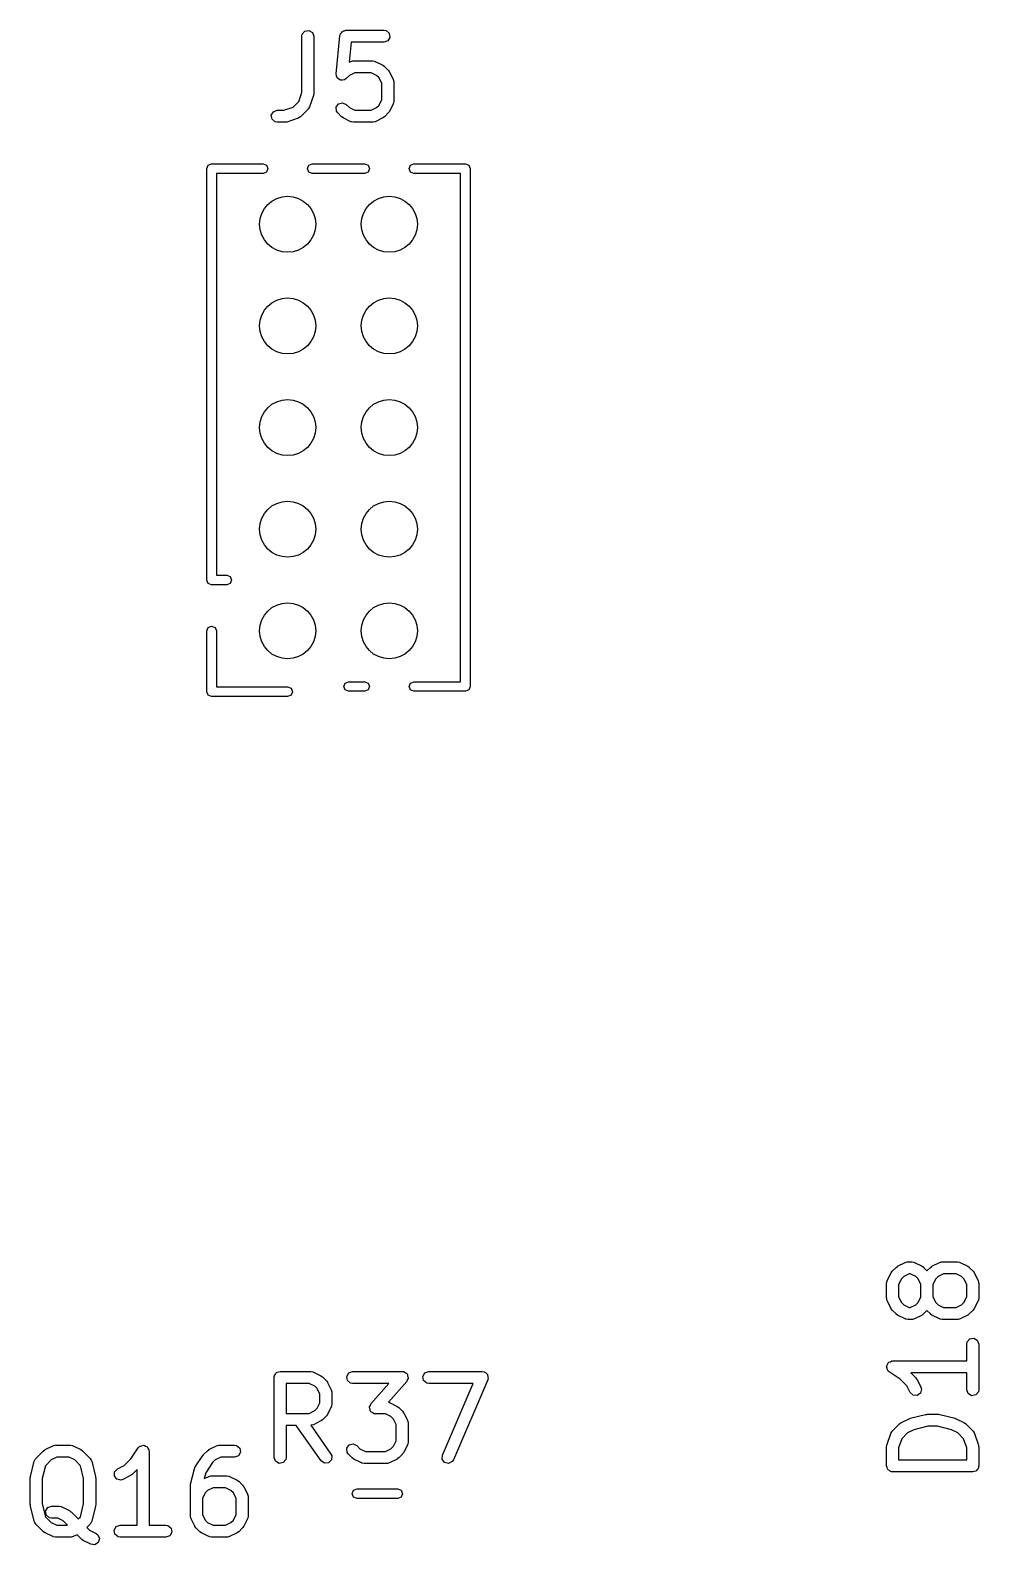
# Model space of a CAD drawing. Extents: x 12.5 to 77.2, y -61.8 to -12.1.
# Drawn here: x 12.91 to 24.76, y -32.12 to -13.2 of the extents above; entities that cross this region are included whole.
import ezdxf

# ---------------------------------------------------------------- set-up
doc = ezdxf.new("R2010")
doc.units = 0
doc.layers.add('BLACK', color=7, linetype='CONTINUOUS')

msp = doc.modelspace()

# ---------------------------------------------------------------- linework, layer by layer
at = {"layer": 'BLACK', "linetype": 'CONTINUOUS'}
for p, q in [((16.309389, -13.246767), (16.342366, -13.207467)), ((16.342366, -13.207467), (16.39289, -13.198558)), ((16.39289, -13.198558), (16.437319, -13.22421)), ((16.437319, -13.22421), (16.454866, -13.272419)), ((16.78375, -13.256702), (16.788482, -13.239882)), ((16.788482, -13.239882), (16.799884, -13.228759)), ((16.799884, -13.228759), (16.807848, -13.214966)), ((16.807848, -13.214966), (16.817699, -13.21138)), ((16.817699, -13.21138), (16.825206, -13.204058)), ((16.825206, -13.204058), (16.841089, -13.202866)), ((16.841089, -13.202866), (16.856057, -13.197419)), ((16.856057, -13.197419), (17.332247, -13.197419)), ((17.332247, -13.197419), (17.357899, -13.201942)), ((17.357899, -13.201942), (17.397199, -13.234919)), ((17.397199, -13.234919), (17.406108, -13.285443)), ((16.304866, -13.272419), (16.309389, -13.246767)), ((16.304866, -13.974534), (16.304866, -13.272419)), ((16.454866, -13.272419), (16.454866, -13.986704)), ((16.73381, -13.741146), (16.781429, -13.264956)), ((16.781429, -13.264956), (16.782503, -13.261137)), ((16.782196, -13.259395), (16.78375, -13.256702)), ((16.782503, -13.261137), (16.782196, -13.259395)), ((16.923931, -13.347419), (16.899112, -13.595609)), ((17.332247, -13.347419), (16.923931, -13.347419)), ((17.380456, -13.329872), (17.332247, -13.347419)), ((17.406108, -13.285443), (17.380456, -13.329872)), ((16.899112, -13.595609), (16.917754, -13.586289)), ((16.917754, -13.586289), (16.94272, -13.578863)), ((16.94272, -13.578863), (16.947081, -13.579904)), ((16.947081, -13.579904), (16.951295, -13.578371)), ((16.951295, -13.578371), (17.18939, -13.578371)), ((17.18939, -13.578371), (17.215042, -13.582894)), ((17.215042, -13.582894), (17.218477, -13.585776)), ((17.218477, -13.585776), (17.222931, -13.586289)), ((17.222931, -13.586289), (17.318169, -13.633908)), ((16.733724, -13.742073), (16.733932, -13.741626)), ((16.74025, -13.766432), (16.733724, -13.742073)), ((16.733932, -13.741626), (16.73381, -13.741146)), ((16.746473, -13.790862), (16.74025, -13.766432)), ((16.746873, -13.791149), (16.746473, -13.790862)), ((16.747001, -13.791627), (16.746873, -13.791149)), ((16.767635, -13.806075), (16.747001, -13.791627)), ((16.788129, -13.820808), (16.767635, -13.806075)), ((16.861471, -13.801642), (16.840134, -13.816582)), ((16.900484, -13.762629), (16.861471, -13.801642)), ((16.969, -13.728371), (16.900484, -13.762629)), ((17.171685, -13.728371), (16.969, -13.728371)), ((17.240201, -13.762629), (17.171685, -13.728371)), ((17.270608, -13.793036), (17.240201, -13.762629)), ((17.304866, -13.861552), (17.270608, -13.793036)), ((17.318169, -13.633908), (17.336179, -13.647266)), ((17.336179, -13.647266), (17.337661, -13.647957)), ((17.337661, -13.647957), (17.38528, -13.695576)), ((17.38528, -13.695576), (17.398139, -13.713942)), ((17.398139, -13.713942), (17.399329, -13.715068)), ((17.399329, -13.715068), (17.446948, -13.810306)), ((17.446948, -13.810306), (17.454374, -13.835272)), ((16.266694, -14.089047), (16.304866, -13.974534)), ((16.454866, -13.986704), (16.450972, -14.008786)), ((16.788622, -13.82077), (16.788129, -13.820808)), ((16.789027, -13.821054), (16.788622, -13.82077)), ((16.81413, -13.818857), (16.789027, -13.821054)), ((16.839289, -13.81697), (16.81413, -13.818857)), ((16.839642, -13.816624), (16.839289, -13.81697)), ((16.840134, -13.816582), (16.839642, -13.816624)), ((17.304866, -14.064237), (17.304866, -13.861552)), ((17.454374, -13.835272), (17.453332, -13.839633)), ((17.453332, -13.839633), (17.454866, -13.843847)), ((17.454866, -13.843847), (17.454866, -14.081942)), ((16.081982, -14.197419), (16.196495, -14.159247)), ((16.196495, -14.159247), (16.266694, -14.089047)), ((16.385281, -14.182593), (16.290042, -14.277833)), ((16.387175, -14.178529), (16.385281, -14.182593)), ((16.390995, -14.176183), (16.387175, -14.178529)), ((16.403398, -14.153278), (16.390995, -14.176183)), ((16.451017, -14.010422), (16.403398, -14.153278)), ((16.450972, -14.008786), (16.451017, -14.010422)), ((16.735994, -14.157768), (16.76542, -14.115743)), ((16.740464, -14.208875), (16.735994, -14.157768)), ((16.76542, -14.115743), (16.814975, -14.102466)), ((16.814975, -14.102466), (16.861472, -14.124148)), ((16.861472, -14.124148), (16.900484, -14.163161)), ((16.900484, -14.163161), (16.969, -14.197419)), ((17.171685, -14.197419), (17.2402, -14.163161)), ((17.2402, -14.163161), (17.270607, -14.132753)), ((17.270607, -14.132753), (17.304866, -14.064237)), ((17.446948, -14.115483), (17.399329, -14.210721)), ((17.44746, -14.111029), (17.446948, -14.115483)), ((17.450343, -14.107594), (17.44746, -14.111029)), ((17.454866, -14.081942), (17.450343, -14.107594)), ((15.925053, -14.259395), (15.950705, -14.214966)), ((15.933962, -14.309919), (15.925053, -14.259395)), ((15.973262, -14.342896), (15.933962, -14.309919)), ((15.950705, -14.214966), (15.998914, -14.197419)), ((15.998914, -14.347419), (15.973262, -14.342896)), ((15.998914, -14.197419), (16.081982, -14.197419)), ((16.094152, -14.347419), (15.998914, -14.347419)), ((16.09569, -14.346858), (16.094152, -14.347419)), ((16.117869, -14.34357), (16.09569, -14.346858)), ((16.260726, -14.295951), (16.117869, -14.34357)), ((16.264238, -14.293163), (16.260726, -14.295951)), ((16.268705, -14.292773), (16.264238, -14.293163)), ((16.290042, -14.277833), (16.268705, -14.292773)), ((16.755404, -14.230212), (16.740464, -14.208875)), ((16.803023, -14.277832), (16.755404, -14.230212)), ((16.804504, -14.278522), (16.803023, -14.277832)), ((16.822516, -14.291882), (16.804504, -14.278522)), ((16.917754, -14.339501), (16.822516, -14.291882)), ((16.922207, -14.340013), (16.917754, -14.339501)), ((16.925643, -14.342896), (16.922207, -14.340013)), ((16.951295, -14.347419), (16.925643, -14.342896)), ((17.18939, -14.347419), (16.951295, -14.347419)), ((16.969, -14.197419), (17.171685, -14.197419)), ((17.193603, -14.345885), (17.18939, -14.347419)), ((17.197964, -14.346927), (17.193603, -14.345885)), ((17.222931, -14.339501), (17.197964, -14.346927)), ((17.318169, -14.291882), (17.222931, -14.339501)), ((17.319293, -14.290694), (17.318169, -14.291882)), ((17.337662, -14.277832), (17.319293, -14.290694)), ((17.38528, -14.230213), (17.337662, -14.277832)), ((17.38597, -14.228731), (17.38528, -14.230213)), ((17.399329, -14.210721), (17.38597, -14.228731)), ((15.119, -14.926), (15.136574, -14.883574)), ((15.119, -20.066), (15.119, -14.926)), ((15.136574, -14.883574), (15.179, -14.866)), ((15.179, -14.866), (15.82147, -14.866)), ((15.82147, -14.866), (15.863896, -14.883574)), ((15.863896, -14.883574), (15.88147, -14.926)), ((15.88147, -14.926), (15.863896, -14.968426)), ((16.37653, -14.926), (16.394104, -14.883574)), ((16.394104, -14.968426), (16.37653, -14.926)), ((16.394104, -14.883574), (16.43653, -14.866)), ((16.43653, -14.866), (17.09147, -14.866)), ((17.09147, -14.866), (17.133896, -14.883574)), ((17.133896, -14.883574), (17.15147, -14.926)), ((17.15147, -14.926), (17.133896, -14.968426)), ((17.64653, -14.926), (17.664104, -14.883574)), ((17.664104, -14.968426), (17.64653, -14.926)), ((17.664104, -14.883574), (17.70653, -14.866)), ((17.70653, -14.866), (18.349, -14.866)), ((18.349, -14.866), (18.391426, -14.883574)), ((18.391426, -14.883574), (18.409, -14.926)), ((18.409, -14.926), (18.409, -21.396)), ((15.82147, -14.986), (15.239, -14.986)), ((15.239, -14.986), (15.239, -20.006)), ((15.863896, -14.968426), (15.82147, -14.986)), ((16.43653, -14.986), (16.394104, -14.968426)), ((17.09147, -14.986), (16.43653, -14.986)), ((17.133896, -14.968426), (17.09147, -14.986)), ((17.70653, -14.986), (17.664104, -14.968426)), ((18.289, -14.986), (17.70653, -14.986)), ((18.289, -21.336), (18.289, -14.986)), ((15.239, -20.006), (15.369, -20.006)), ((15.369, -20.006), (15.411426, -20.023574)), ((15.411426, -20.023574), (15.429, -20.066)), ((15.136574, -20.108426), (15.119, -20.066)), ((15.179, -20.126), (15.136574, -20.108426)), ((15.369, -20.126), (15.179, -20.126)), ((15.411426, -20.108426), (15.369, -20.126)), ((15.429, -20.066), (15.411426, -20.108426)), ((15.119, -20.701), (15.136574, -20.658574)), ((15.119, -21.461), (15.119, -20.701)), ((15.136574, -20.658574), (15.179, -20.641)), ((15.179, -20.641), (15.221426, -20.658574)), ((15.221426, -20.658574), (15.239, -20.701)), ((15.239, -20.701), (15.239, -21.401)), ((16.829, -21.396), (16.846574, -21.353574)), ((16.846574, -21.353574), (16.889, -21.336)), ((16.889, -21.336), (17.09147, -21.336)), ((17.09147, -21.336), (17.133896, -21.353574)), ((17.133896, -21.353574), (17.15147, -21.396)), ((17.64653, -21.396), (17.664104, -21.353574)), ((17.664104, -21.353574), (17.70653, -21.336)), ((17.70653, -21.336), (18.289, -21.336)), ((15.136574, -21.503426), (15.119, -21.461)), ((15.179, -21.521), (15.136574, -21.503426)), ((16.129, -21.521), (15.179, -21.521)), ((15.239, -21.401), (16.129, -21.401)), ((16.129, -21.401), (16.171426, -21.418574)), ((16.171426, -21.503426), (16.129, -21.521)), ((16.171426, -21.418574), (16.189, -21.461)), ((16.189, -21.461), (16.171426, -21.503426)), ((16.846574, -21.438426), (16.829, -21.396)), ((16.889, -21.456), (16.846574, -21.438426)), ((17.09147, -21.456), (16.889, -21.456)), ((17.133896, -21.438426), (17.09147, -21.456)), ((17.15147, -21.396), (17.133896, -21.438426)), ((17.664104, -21.438426), (17.64653, -21.396)), ((17.70653, -21.456), (17.664104, -21.438426)), ((18.349, -21.456), (17.70653, -21.456)), ((18.391426, -21.438426), (18.349, -21.456)), ((18.409, -21.396), (18.391426, -21.438426)), ((23.619337, -28.81623), (23.666956, -28.720992)), ((23.666956, -28.720992), (23.680314, -28.702981)), ((23.680314, -28.702981), (23.681005, -28.7015)), ((23.681005, -28.7015), (23.728624, -28.653881)), ((23.728624, -28.653881), (23.74699, -28.641021)), ((23.74699, -28.641021), (23.748116, -28.639832)), ((23.748116, -28.639832), (23.843354, -28.592213)), ((23.8946, -28.734295), (23.826084, -28.768553)), ((23.843354, -28.592213), (23.86832, -28.584787)), ((23.86832, -28.584787), (23.872681, -28.585828)), ((23.872681, -28.585828), (23.876895, -28.584295)), ((23.876895, -28.584295), (23.924514, -28.584295)), ((23.906809, -28.734295), (23.8946, -28.734295)), ((23.975325, -28.768553), (23.906809, -28.734295)), ((23.924514, -28.584295), (23.950166, -28.588818)), ((23.950166, -28.588818), (23.953601, -28.5917)), ((23.953601, -28.5917), (23.958055, -28.592213)), ((23.958055, -28.592213), (24.053293, -28.639832)), ((24.053293, -28.639832), (24.071303, -28.65319)), ((24.071303, -28.65319), (24.072785, -28.653881)), ((24.072785, -28.653881), (24.11499, -28.696086)), ((24.11499, -28.696086), (24.157195, -28.653881)), ((24.157195, -28.653881), (24.175561, -28.641021)), ((24.175561, -28.641021), (24.176687, -28.639832)), ((24.176687, -28.639832), (24.271925, -28.592213)), ((24.323171, -28.734295), (24.254655, -28.768553)), ((24.271925, -28.592213), (24.296891, -28.584787)), ((24.296891, -28.584787), (24.301252, -28.585828)), ((24.301252, -28.585828), (24.305466, -28.584295)), ((24.305466, -28.584295), (24.495942, -28.584295)), ((24.478237, -28.734295), (24.323171, -28.734295)), ((24.546753, -28.768553), (24.478237, -28.734295)), ((24.495942, -28.584295), (24.521594, -28.588818)), ((24.521594, -28.588818), (24.525029, -28.5917)), ((24.525029, -28.5917), (24.529483, -28.592213)), ((24.529483, -28.592213), (24.624721, -28.639832)), ((24.624721, -28.639832), (24.642729, -28.653188)), ((24.642729, -28.653188), (24.644212, -28.65388)), ((24.644212, -28.65388), (24.691832, -28.701499)), ((24.691832, -28.701499), (24.704694, -28.719867)), ((24.704694, -28.719867), (24.705882, -28.720992)), ((24.705882, -28.720992), (24.753501, -28.81623)), ((23.611419, -28.849771), (23.615942, -28.824119)), ((23.611419, -29.040247), (23.611419, -28.849771)), ((23.615942, -28.824119), (23.618824, -28.820683)), ((23.618824, -28.820683), (23.619337, -28.81623)), ((23.795677, -28.79896), (23.761419, -28.867476)), ((23.761419, -28.867476), (23.761419, -29.022542)), ((23.826084, -28.768553), (23.795677, -28.79896)), ((24.005732, -28.79896), (23.975325, -28.768553)), ((24.03999, -28.867476), (24.005732, -28.79896)), ((24.03999, -29.022542), (24.03999, -28.867476)), ((24.224248, -28.79896), (24.18999, -28.867476)), ((24.18999, -28.867476), (24.18999, -29.022542)), ((24.254655, -28.768553), (24.224248, -28.79896)), ((24.577161, -28.79896), (24.546753, -28.768553)), ((24.611419, -28.867476), (24.577161, -28.79896)), ((24.611419, -29.022542), (24.611419, -28.867476)), ((24.753501, -28.81623), (24.760927, -28.841196)), ((24.760927, -28.841196), (24.759885, -28.845557)), ((24.759885, -28.845557), (24.761419, -28.849771)), ((24.761419, -28.849771), (24.761419, -29.040247)), ((23.612952, -29.04446), (23.611419, -29.040247)), ((23.611911, -29.048821), (23.612952, -29.04446)), ((23.619337, -29.073788), (23.611911, -29.048821)), ((23.666956, -29.169026), (23.619337, -29.073788)), ((23.761419, -29.022542), (23.795677, -29.091058)), ((23.795677, -29.091058), (23.826084, -29.121465)), ((23.826084, -29.121465), (23.8946, -29.155723)), ((23.906809, -29.155723), (23.975325, -29.121465)), ((23.975325, -29.121465), (24.005732, -29.091058)), ((24.005732, -29.091058), (24.03999, -29.022542)), ((24.18999, -29.022542), (24.224248, -29.091058)), ((24.224248, -29.091058), (24.254655, -29.121465)), ((24.254655, -29.121465), (24.323171, -29.155723)), ((24.478237, -29.155723), (24.546753, -29.121464)), ((24.546753, -29.121464), (24.577161, -29.091057)), ((24.577161, -29.091057), (24.611419, -29.022542)), ((24.753501, -29.073788), (24.705882, -29.169026)), ((24.754013, -29.069334), (24.753501, -29.073788)), ((24.756896, -29.065899), (24.754013, -29.069334)), ((24.761419, -29.040247), (24.756896, -29.065899)), ((23.668145, -29.170151), (23.666956, -29.169026)), ((23.681005, -29.188518), (23.668145, -29.170151)), ((23.728624, -29.236137), (23.681005, -29.188518)), ((23.730105, -29.236828), (23.728624, -29.236137)), ((23.748116, -29.250186), (23.730105, -29.236828)), ((23.843354, -29.297805), (23.748116, -29.250186)), ((23.847807, -29.298317), (23.843354, -29.297805)), ((23.851243, -29.3012), (23.847807, -29.298317)), ((23.876895, -29.305723), (23.851243, -29.3012)), ((23.924514, -29.305723), (23.876895, -29.305723)), ((23.8946, -29.155723), (23.906809, -29.155723)), ((23.928727, -29.304189), (23.924514, -29.305723)), ((23.933088, -29.305231), (23.928727, -29.304189)), ((23.958055, -29.297805), (23.933088, -29.305231)), ((24.053293, -29.250186), (23.958055, -29.297805)), ((24.054418, -29.248996), (24.053293, -29.250186)), ((24.072785, -29.236137), (24.054418, -29.248996)), ((24.11499, -29.193932), (24.072785, -29.236137)), ((24.157195, -29.236137), (24.11499, -29.193932)), ((24.158676, -29.236828), (24.157195, -29.236137)), ((24.176687, -29.250186), (24.158676, -29.236828)), ((24.271925, -29.297805), (24.176687, -29.250186)), ((24.276378, -29.298317), (24.271925, -29.297805)), ((24.279814, -29.3012), (24.276378, -29.298317)), ((24.305466, -29.305723), (24.279814, -29.3012)), ((24.495942, -29.305723), (24.305466, -29.305723)), ((24.323171, -29.155723), (24.478237, -29.155723)), ((24.500155, -29.304189), (24.495942, -29.305723)), ((24.504516, -29.305231), (24.500155, -29.304189)), ((24.529483, -29.297805), (24.504516, -29.305231)), ((24.624721, -29.250186), (24.529483, -29.297805)), ((24.625846, -29.248997), (24.624721, -29.250186)), ((24.644212, -29.236138), (24.625846, -29.248997)), ((24.691832, -29.188519), (24.644212, -29.236138)), ((24.692522, -29.187037), (24.691832, -29.188519)), ((24.705882, -29.169026), (24.692522, -29.187037)), ((24.611419, -29.611676), (24.615942, -29.586024)), ((24.611419, -29.82239), (24.611419, -29.611676)), ((24.615942, -29.586024), (24.648919, -29.546724)), ((24.648919, -29.546724), (24.699443, -29.537815)), ((24.699443, -29.537815), (24.743872, -29.563467)), ((24.743872, -29.563467), (24.761419, -29.611676)), ((24.761419, -29.611676), (24.761419, -30.183104)), ((23.611574, -29.892563), (23.613306, -29.888613)), ((23.617687, -29.913454), (23.611574, -29.892563)), ((23.612558, -29.884366), (23.62344, -29.865517)), ((23.613306, -29.888613), (23.612558, -29.884366)), ((23.62344, -29.865517), (23.632187, -29.845583)), ((23.632187, -29.845583), (23.636054, -29.843671)), ((23.636054, -29.843671), (23.63821, -29.839937)), ((23.63821, -29.839937), (23.658663, -29.832492)), ((23.658663, -29.832492), (23.678176, -29.822845)), ((23.678176, -29.822845), (23.682365, -29.823865)), ((23.682365, -29.823865), (23.686419, -29.82239)), ((23.686419, -29.82239), (24.611419, -29.82239)), ((15.960714, -30.028819), (15.962431, -30.019077)), ((15.960714, -31.028819), (15.960714, -30.028819)), ((15.961853, -30.015795), (15.963519, -30.012909)), ((15.962431, -30.019077), (15.961853, -30.015795)), ((15.963519, -30.012909), (15.965237, -30.003167)), ((15.965237, -30.003167), (15.977762, -29.988239)), ((15.977762, -29.988239), (15.987505, -29.971366)), ((15.987505, -29.971366), (15.993863, -29.969051)), ((15.993863, -29.969051), (15.998214, -29.963867)), ((15.998214, -29.963867), (16.017405, -29.960482)), ((16.017405, -29.960482), (16.035714, -29.953819)), ((16.035714, -29.953819), (16.416666, -29.953819)), ((16.416666, -29.953819), (16.442318, -29.958342)), ((16.442318, -29.958342), (16.445753, -29.961224)), ((16.445753, -29.961224), (16.450207, -29.961737)), ((16.450207, -29.961737), (16.545445, -30.009356)), ((16.545445, -30.009356), (16.563455, -30.022714)), ((16.563455, -30.022714), (16.564937, -30.023405)), ((16.564937, -30.023405), (16.612556, -30.071024)), ((16.612556, -30.071024), (16.625415, -30.08939)), ((16.866615, -30.015795), (16.892267, -29.971366)), ((16.875524, -30.066319), (16.866615, -30.015795)), ((16.914824, -30.099296), (16.875524, -30.066319)), ((16.892267, -29.971366), (16.940476, -29.953819)), ((16.940476, -29.953819), (17.559523, -29.953819)), ((17.615966, -30.078207), (17.388475, -30.338196)), ((17.559523, -29.953819), (17.570631, -29.955777)), ((17.570631, -29.955777), (17.574073, -29.955244)), ((17.574073, -29.955244), (17.576731, -29.956853)), ((17.576731, -29.956853), (17.585175, -29.958342)), ((17.585175, -29.958342), (17.600663, -29.971338)), ((17.600663, -29.971338), (17.617962, -29.981809)), ((17.623272, -30.059355), (17.615966, -30.078207)), ((17.617962, -29.981809), (17.619891, -29.987473)), ((17.619891, -29.987473), (17.624475, -29.991319)), ((17.633384, -30.041843), (17.623272, -30.059355)), ((17.624475, -29.991319), (17.627986, -30.011231)), ((17.627986, -30.011231), (17.634507, -30.030371)), ((17.634507, -30.030371), (17.632344, -30.035949)), ((17.632344, -30.035949), (17.633384, -30.041843)), ((17.818996, -30.015795), (17.844648, -29.971366)), ((17.827905, -30.066319), (17.818996, -30.015795)), ((17.867205, -30.099296), (17.827905, -30.066319)), ((17.844648, -29.971366), (17.892857, -29.953819)), ((17.892857, -29.953819), (18.559523, -29.953819)), ((18.628459, -30.058363), (18.199888, -31.058363)), ((18.559523, -29.953819), (18.585175, -29.958342)), ((18.585175, -29.958342), (18.591963, -29.964038)), ((18.591963, -29.964038), (18.600589, -29.966061)), ((18.600589, -29.966061), (18.611069, -29.98007)), ((18.611069, -29.98007), (18.624475, -29.991319)), ((18.624475, -29.991319), (18.626013, -30.000046)), ((18.626013, -30.000046), (18.631321, -30.00714)), ((18.628953, -30.049517), (18.628459, -30.058363)), ((18.633384, -30.041843), (18.628953, -30.049517)), ((18.631321, -30.00714), (18.630344, -30.024608)), ((18.630344, -30.024608), (18.633384, -30.041843)), ((23.621467, -29.93489), (23.617687, -29.913454)), ((23.62477, -29.937662), (23.621467, -29.93489)), ((23.625982, -29.941801), (23.62477, -29.937662)), ((23.644816, -29.959794), (23.625982, -29.941801)), ((23.781494, -30.050912), (23.644816, -29.959794)), ((23.862875, -30.132293), (23.781494, -30.050912)), ((24.611419, -29.97239), (23.915104, -29.97239)), ((23.915104, -29.97239), (23.977547, -30.034833)), ((23.977547, -30.034833), (23.990409, -30.053201)), ((23.990409, -30.053201), (23.991596, -30.054325)), ((23.991596, -30.054325), (24.039215, -30.149563)), ((24.611419, -30.183104), (24.611419, -29.97239)), ((16.398961, -30.103819), (16.110714, -30.103819)), ((16.110714, -30.103819), (16.110714, -30.477628)), ((16.467477, -30.138077), (16.398961, -30.103819)), ((16.497884, -30.168484), (16.467477, -30.138077)), ((16.532142, -30.237), (16.497884, -30.168484)), ((16.532142, -30.344447), (16.532142, -30.237)), ((16.625415, -30.08939), (16.626605, -30.090516)), ((16.626605, -30.090516), (16.674224, -30.185754)), ((16.674224, -30.185754), (16.68165, -30.21072)), ((16.68165, -30.21072), (16.680608, -30.215081)), ((16.680608, -30.215081), (16.682142, -30.219295)), ((16.682142, -30.219295), (16.682142, -30.362152)), ((16.940476, -30.103819), (16.914824, -30.099296)), ((17.394241, -30.103819), (16.940476, -30.103819)), ((17.169747, -30.360383), (17.394241, -30.103819)), ((17.892857, -30.103819), (17.867205, -30.099296)), ((18.445782, -30.103819), (17.892857, -30.103819)), ((18.062016, -30.999275), (18.445782, -30.103819)), ((23.905051, -30.216645), (23.862875, -30.132293)), ((23.942305, -30.251917), (23.905051, -30.216645)), ((23.993515, -30.254992), (23.942305, -30.251917)), ((24.034721, -30.224428), (23.993515, -30.254992)), ((24.046641, -30.174529), (24.034721, -30.224428)), ((24.039215, -30.149563), (24.046641, -30.174529)), ((24.628966, -30.231313), (24.611419, -30.183104)), ((24.673395, -30.256965), (24.628966, -30.231313)), ((24.723919, -30.248056), (24.673395, -30.256965)), ((24.756896, -30.208756), (24.723919, -30.248056)), ((24.761419, -30.183104), (24.756896, -30.208756)), ((16.398961, -30.477628), (16.467477, -30.44337)), ((16.467477, -30.44337), (16.497884, -30.412963)), ((16.497884, -30.412963), (16.532142, -30.344447)), ((16.674224, -30.395693), (16.626605, -30.490931)), ((16.674736, -30.391239), (16.674224, -30.395693)), ((16.677619, -30.387804), (16.674736, -30.391239)), ((16.682142, -30.362152), (16.677619, -30.387804)), ((17.151206, -30.408219), (17.153368, -30.40264)), ((17.157726, -30.427358), (17.151206, -30.408219)), ((17.152329, -30.396747), (17.16244, -30.379234)), ((17.153368, -30.40264), (17.152329, -30.396747)), ((17.161238, -30.447271), (17.157726, -30.427358)), ((17.165821, -30.451116), (17.161238, -30.447271)), ((17.16244, -30.379234), (17.169747, -30.360383)), ((17.167751, -30.456781), (17.165821, -30.451116)), ((17.185049, -30.467251), (17.167751, -30.456781)), ((17.388475, -30.338196), (17.394699, -30.339294)), ((17.394699, -30.339294), (17.398134, -30.342176)), ((17.398134, -30.342176), (17.402588, -30.342689)), ((17.402588, -30.342689), (17.497826, -30.390308)), ((17.497826, -30.390308), (17.515836, -30.403666)), ((17.515836, -30.403666), (17.517318, -30.404357)), ((17.517318, -30.404357), (17.564937, -30.451976)), ((17.564937, -30.451976), (17.577796, -30.470342)), ((16.110714, -30.477628), (16.398961, -30.477628)), ((16.23476, -30.627628), (16.110714, -30.627628)), ((16.110714, -30.627628), (16.110714, -31.028819)), ((16.5457, -31.071829), (16.23476, -30.627628)), ((16.420879, -30.626094), (16.417615, -30.627282)), ((16.417615, -30.627282), (16.668585, -30.98581)), ((16.42524, -30.627136), (16.420879, -30.626094)), ((16.450207, -30.61971), (16.42524, -30.627136)), ((16.545445, -30.572091), (16.450207, -30.61971)), ((16.54657, -30.570901), (16.545445, -30.572091)), ((16.564937, -30.558042), (16.54657, -30.570901)), ((16.612556, -30.510423), (16.564937, -30.558042)), ((16.613247, -30.508941), (16.612556, -30.510423)), ((16.626605, -30.490931), (16.613247, -30.508941)), ((17.200538, -30.480248), (17.185049, -30.467251)), ((17.208981, -30.481736), (17.200538, -30.480248)), ((17.21164, -30.483346), (17.208981, -30.481736)), ((17.215081, -30.482812), (17.21164, -30.483346)), ((17.22619, -30.484771), (17.215081, -30.482812)), ((17.351342, -30.484771), (17.22619, -30.484771)), ((17.419858, -30.519029), (17.351342, -30.484771)), ((17.450265, -30.549436), (17.419858, -30.519029)), ((17.484523, -30.617952), (17.450265, -30.549436)), ((17.484523, -30.820637), (17.484523, -30.617952)), ((17.577796, -30.470342), (17.578986, -30.471468)), ((17.578986, -30.471468), (17.626605, -30.566706)), ((17.626605, -30.566706), (17.634031, -30.591672)), ((17.634031, -30.591672), (17.632989, -30.596033)), ((17.632989, -30.596033), (17.634523, -30.600247)), ((17.634523, -30.600247), (17.634523, -30.838342)), ((23.681005, -30.7015), (23.776243, -30.606262)), ((23.776243, -30.606262), (23.794611, -30.593399)), ((23.794611, -30.593399), (23.795735, -30.592213)), ((23.795735, -30.592213), (23.890973, -30.544594)), ((23.890973, -30.544594), (23.903379, -30.540903)), ((23.903379, -30.540903), (23.906324, -30.538915)), ((23.906324, -30.538915), (24.0968, -30.491296)), ((24.124224, -30.639057), (23.95069, -30.68244)), ((24.0968, -30.491296), (24.111732, -30.490242)), ((24.111732, -30.490242), (24.11499, -30.489057)), ((24.11499, -30.489057), (24.257847, -30.489057)), ((24.248613, -30.639057), (24.124224, -30.639057)), ((24.422147, -30.68244), (24.248613, -30.639057)), ((24.257847, -30.489057), (24.272588, -30.491656)), ((24.272588, -30.491656), (24.276037, -30.491296)), ((24.276037, -30.491296), (24.466513, -30.538915)), ((24.466513, -30.538915), (24.478335, -30.544187)), ((24.478335, -30.544187), (24.481864, -30.544594)), ((24.481864, -30.544594), (24.577102, -30.592213)), ((24.577102, -30.592213), (24.595112, -30.605571)), ((24.595112, -30.605571), (24.596594, -30.606262)), ((24.596594, -30.606262), (24.691833, -30.7015)), ((17.450264, -30.889153), (17.484523, -30.820637)), ((17.634523, -30.838342), (17.63, -30.863994)), ((23.615268, -30.873673), (23.662887, -30.730816)), ((23.662887, -30.730816), (23.675289, -30.707911)), ((23.675289, -30.707911), (23.67911, -30.705563)), ((23.67911, -30.705563), (23.681005, -30.7015)), ((23.79959, -30.795046), (23.761419, -30.90956)), ((23.873703, -30.720934), (23.79959, -30.795046)), ((23.95069, -30.68244), (23.873703, -30.720934)), ((24.499134, -30.720934), (24.422147, -30.68244)), ((24.573248, -30.795047), (24.499134, -30.720934)), ((24.611419, -30.90956), (24.573248, -30.795047)), ((24.691833, -30.7015), (24.706774, -30.722837)), ((24.706774, -30.722837), (24.707164, -30.727305)), ((24.707164, -30.727305), (24.709951, -30.730816)), ((24.709951, -30.730816), (24.75757, -30.873672)), ((12.983672, -31.040643), (13.07891, -30.945405)), ((13.07891, -30.945405), (13.097278, -30.932542)), ((13.097278, -30.932542), (13.098402, -30.931356)), ((13.098402, -30.931356), (13.19364, -30.883737)), ((13.244886, -31.025819), (13.17637, -31.060077)), ((13.19364, -30.883737), (13.218606, -30.876311)), ((13.218606, -30.876311), (13.222967, -30.877352)), ((13.222967, -30.877352), (13.227181, -30.875819)), ((13.227181, -30.875819), (13.417657, -30.875819)), ((13.399952, -31.025819), (13.244886, -31.025819)), ((13.468468, -31.060077), (13.399952, -31.025819)), ((13.417657, -30.875819), (13.443309, -30.880342)), ((13.443309, -30.880342), (13.446744, -30.883224)), ((13.446744, -30.883224), (13.451198, -30.883737)), ((13.451198, -30.883737), (13.546436, -30.931356)), ((13.546436, -30.931356), (13.564446, -30.944714)), ((13.564446, -30.944714), (13.565928, -30.945405)), ((13.565928, -30.945405), (13.661166, -31.040643)), ((14.168895, -31.045896), (14.260015, -30.909216)), ((14.260015, -30.909216), (14.278008, -30.890381)), ((14.278008, -30.890381), (14.282147, -30.889169)), ((14.282147, -30.889169), (14.284919, -30.885867)), ((14.284919, -30.885867), (14.306351, -30.882087)), ((14.306351, -30.882087), (14.327246, -30.875974)), ((14.327246, -30.875974), (14.331195, -30.877706)), ((14.331195, -30.877706), (14.335443, -30.876958)), ((14.335443, -30.876958), (14.354291, -30.88784)), ((14.354291, -30.88784), (14.374226, -30.896587)), ((14.374226, -30.896587), (14.376137, -30.900454)), ((14.376137, -30.900454), (14.379872, -30.90261)), ((14.379872, -30.90261), (14.387316, -30.923063)), ((14.387316, -30.923063), (14.396964, -30.942576)), ((14.396964, -30.942576), (14.395943, -30.946765)), ((14.395943, -30.946765), (14.397419, -30.950819)), ((14.397419, -30.950819), (14.397419, -31.875819)), ((14.974301, -31.147311), (15.069539, -31.004454)), ((15.069539, -31.004454), (15.077433, -30.996189)), ((15.077433, -30.996189), (15.07891, -30.993024)), ((15.07891, -30.993024), (15.126529, -30.945405)), ((15.126529, -30.945405), (15.144895, -30.932545)), ((15.144895, -30.932545), (15.146021, -30.931356)), ((15.146021, -30.931356), (15.241259, -30.883737)), ((15.292505, -31.025819), (15.223989, -31.060077)), ((15.241259, -30.883737), (15.266225, -30.876311)), ((15.266225, -30.876311), (15.270586, -30.877352)), ((15.270586, -30.877352), (15.2748, -30.875819)), ((15.2748, -30.875819), (15.465276, -30.875819)), ((15.465276, -31.025819), (15.292505, -31.025819)), ((15.465276, -30.875819), (15.490928, -30.880342)), ((15.513485, -31.008272), (15.465276, -31.025819)), ((15.490928, -30.880342), (15.530228, -30.913319)), ((15.539137, -30.963843), (15.513485, -31.008272)), ((15.530228, -30.913319), (15.539137, -30.963843)), ((15.978261, -31.077028), (15.960714, -31.028819)), ((16.110714, -31.028819), (16.106191, -31.054471)), ((16.668585, -30.98581), (16.67959, -31.009418)), ((16.67959, -31.009418), (16.675111, -31.060525)), ((16.868032, -30.914168), (16.897458, -30.872143)), ((16.872502, -30.965275), (16.868032, -30.914168)), ((16.887442, -30.986612), (16.872502, -30.965275)), ((16.935061, -31.034232), (16.887442, -30.986612)), ((16.897458, -30.872143), (16.947013, -30.858866)), ((16.947013, -30.858866), (16.99351, -30.880548)), ((16.99351, -30.880548), (17.032522, -30.919561)), ((17.032522, -30.919561), (17.101038, -30.953819)), ((17.101038, -30.953819), (17.351342, -30.953819)), ((17.351342, -30.953819), (17.419857, -30.919561)), ((17.419857, -30.919561), (17.450264, -30.889153)), ((17.564937, -30.986613), (17.517319, -31.034232)), ((17.565627, -30.985131), (17.564937, -30.986613)), ((17.578986, -30.967121), (17.565627, -30.985131)), ((17.626605, -30.871883), (17.578986, -30.967121)), ((17.627117, -30.867429), (17.626605, -30.871883)), ((17.63, -30.863994), (17.627117, -30.867429)), ((18.059154, -31.050498), (18.062016, -30.999275)), ((23.611419, -30.89739), (23.615312, -30.875307)), ((23.611419, -31.135485), (23.611419, -30.89739)), ((23.615312, -30.875307), (23.615268, -30.873673)), ((23.761419, -30.90956), (23.761419, -31.060485)), ((24.611419, -31.060485), (24.611419, -30.90956)), ((24.75757, -30.873672), (24.760859, -30.895852)), ((24.760859, -30.895852), (24.761419, -30.89739)), ((24.761419, -30.89739), (24.761419, -31.135485)), ((12.916325, -31.265962), (12.963944, -31.075486)), ((12.963944, -31.075486), (12.974554, -31.051697)), ((12.974554, -31.051697), (12.980544, -31.04735)), ((12.980544, -31.04735), (12.983672, -31.040643)), ((13.104427, -31.132019), (13.064086, -31.293386)), ((13.17637, -31.060077), (13.104427, -31.132019)), ((13.54041, -31.132019), (13.468468, -31.060077)), ((13.580752, -31.293386), (13.54041, -31.132019)), ((13.661166, -31.040643), (13.676107, -31.06198)), ((13.676107, -31.06198), (13.676752, -31.069353)), ((13.676752, -31.069353), (13.680894, -31.075486)), ((13.680894, -31.075486), (13.728513, -31.265962)), ((13.964817, -31.257916), (13.967892, -31.206705)), ((13.967892, -31.206705), (14.003164, -31.169451)), ((14.003164, -31.169451), (14.087516, -31.127275)), ((14.087516, -31.127275), (14.168895, -31.045896)), ((14.247419, -31.179504), (14.184976, -31.241947)), ((14.247419, -31.875819), (14.247419, -31.179504)), ((14.916325, -31.3612), (14.963944, -31.170724)), ((14.963944, -31.170724), (14.974198, -31.147732)), ((14.974198, -31.147732), (14.974301, -31.147311)), ((15.106315, -31.219707), (15.087791, -31.293804)), ((15.190227, -31.093838), (15.106315, -31.219707)), ((15.223989, -31.060077), (15.190227, -31.093838)), ((16.02269, -31.10268), (15.978261, -31.077028)), ((16.073214, -31.093771), (16.02269, -31.10268)), ((16.106191, -31.054471), (16.073214, -31.093771)), ((16.587721, -31.101261), (16.5457, -31.071829)), ((16.638829, -31.096797), (16.587721, -31.101261)), ((16.675111, -31.060525), (16.638829, -31.096797)), ((16.936542, -31.034922), (16.935061, -31.034232)), ((16.954554, -31.048282), (16.936542, -31.034922)), ((17.049792, -31.095901), (16.954554, -31.048282)), ((17.054245, -31.096413), (17.049792, -31.095901)), ((17.057681, -31.099296), (17.054245, -31.096413)), ((17.083333, -31.103819), (17.057681, -31.099296)), ((17.369047, -31.103819), (17.083333, -31.103819)), ((17.37326, -31.102285), (17.369047, -31.103819)), ((17.377621, -31.103327), (17.37326, -31.102285)), ((17.402588, -31.095901), (17.377621, -31.103327)), ((17.497826, -31.048282), (17.402588, -31.095901)), ((17.49895, -31.047094), (17.497826, -31.048282)), ((17.517319, -31.034232), (17.49895, -31.047094)), ((18.089886, -31.091578), (18.059154, -31.050498)), ((18.139834, -31.103291), (18.089886, -31.091578)), ((18.185626, -31.080159), (18.139834, -31.103291)), ((18.199888, -31.058363), (18.185626, -31.080159)), ((23.618082, -31.153793), (23.611419, -31.135485)), ((23.621467, -31.172985), (23.618082, -31.153793)), ((23.626651, -31.177335), (23.621467, -31.172985)), ((23.628966, -31.183694), (23.626651, -31.177335)), ((23.645839, -31.193436), (23.628966, -31.183694)), ((23.660767, -31.205962), (23.645839, -31.193436)), ((23.670509, -31.207679), (23.660767, -31.205962)), ((23.673395, -31.209346), (23.670509, -31.207679)), ((23.676677, -31.208767), (23.673395, -31.209346)), ((23.686419, -31.210485), (23.676677, -31.208767)), ((24.686419, -31.210485), (23.686419, -31.210485)), ((23.761419, -31.060485), (24.611419, -31.060485)), ((24.704727, -31.203821), (24.686419, -31.210485)), ((24.723919, -31.200437), (24.704727, -31.203821)), ((24.728269, -31.195252), (24.723919, -31.200437)), ((24.734628, -31.192938), (24.728269, -31.195252)), ((24.74437, -31.176064), (24.734628, -31.192938)), ((24.756896, -31.161137), (24.74437, -31.176064)), ((24.758613, -31.151394), (24.756896, -31.161137)), ((24.76028, -31.148509), (24.758613, -31.151394)), ((24.761419, -31.135485), (24.759701, -31.145226)), ((24.759701, -31.145226), (24.76028, -31.148509)), ((12.914086, -31.284152), (12.916685, -31.26941)), ((12.914086, -31.617485), (12.914086, -31.284152)), ((12.916685, -31.26941), (12.916325, -31.265962)), ((13.064086, -31.293386), (13.064086, -31.608251)), ((13.580752, -31.608251), (13.580752, -31.293386)), ((13.728513, -31.265962), (13.729566, -31.280894)), ((13.729566, -31.280894), (13.730752, -31.284152)), ((13.730752, -31.284152), (13.730752, -31.617485)), ((13.995381, -31.299121), (13.964817, -31.257916)), ((14.045279, -31.311041), (13.995381, -31.299121)), ((14.070246, -31.303615), (14.045279, -31.311041)), ((14.165484, -31.255996), (14.070246, -31.303615)), ((14.166609, -31.254806), (14.165484, -31.255996)), ((14.184976, -31.241947), (14.166609, -31.254806)), ((14.914086, -31.37939), (14.916685, -31.364648)), ((14.914086, -31.760342), (14.914086, -31.37939)), ((14.916685, -31.364648), (14.916325, -31.3612)), ((15.087791, -31.293804), (15.146021, -31.264689)), ((15.197267, -31.406771), (15.128751, -31.441029)), ((15.146021, -31.264689), (15.170987, -31.257263)), ((15.170987, -31.257263), (15.175348, -31.258304)), ((15.175348, -31.258304), (15.179562, -31.256771)), ((15.179562, -31.256771), (15.370038, -31.256771)), ((15.352333, -31.406771), (15.197267, -31.406771)), ((15.420849, -31.441029), (15.352333, -31.406771)), ((15.370038, -31.256771), (15.39569, -31.261294)), ((15.39569, -31.261294), (15.399125, -31.264176)), ((15.399125, -31.264176), (15.403579, -31.264689)), ((15.403579, -31.264689), (15.498817, -31.312308)), ((15.498817, -31.312308), (15.516827, -31.325666)), ((15.516827, -31.325666), (15.518309, -31.326357)), ((15.518309, -31.326357), (15.565928, -31.373976)), ((15.565928, -31.373976), (15.578787, -31.392342)), ((15.578787, -31.392342), (15.579977, -31.393468)), ((15.579977, -31.393468), (15.627596, -31.488706)), ((15.098344, -31.471436), (15.064086, -31.539952)), ((15.064086, -31.539952), (15.064086, -31.742637)), ((15.128751, -31.441029), (15.098344, -31.471436)), ((15.451256, -31.471436), (15.420849, -31.441029)), ((15.485514, -31.539952), (15.451256, -31.471436)), ((15.485514, -31.742637), (15.485514, -31.539952)), ((15.627596, -31.488706), (15.635022, -31.513672)), ((15.635022, -31.513672), (15.63398, -31.518033)), ((15.63398, -31.518033), (15.635514, -31.522247)), ((15.635514, -31.522247), (15.635514, -31.760342)), ((16.935276, -31.4815), (16.95285, -31.439074)), ((16.95285, -31.523926), (16.935276, -31.4815)), ((16.95285, -31.439074), (16.995276, -31.4215)), ((16.995276, -31.5415), (16.95285, -31.523926)), ((16.995276, -31.4215), (17.504724, -31.4215)), ((17.504724, -31.5415), (16.995276, -31.5415)), ((17.504724, -31.4215), (17.54715, -31.439074)), ((17.54715, -31.523926), (17.504724, -31.5415)), ((17.54715, -31.439074), (17.564724, -31.4815)), ((17.564724, -31.4815), (17.54715, -31.523926)), ((12.915271, -31.620742), (12.914086, -31.617485)), ((12.916325, -31.635675), (12.915271, -31.620742)), ((12.963944, -31.826151), (12.916325, -31.635675)), ((13.064086, -31.608251), (13.104427, -31.769617)), ((13.104427, -31.769617), (13.17637, -31.841561)), ((13.105701, -31.699699), (13.131353, -31.65527)), ((13.11461, -31.750223), (13.105701, -31.699699)), ((13.15391, -31.7832), (13.11461, -31.750223)), ((13.131353, -31.65527), (13.179562, -31.637723)), ((13.179562, -31.787723), (13.15391, -31.7832)), ((13.179562, -31.637723), (13.2748, -31.637723)), ((13.257095, -31.787723), (13.179562, -31.787723)), ((13.32561, -31.82198), (13.257095, -31.787723)), ((13.2748, -31.637723), (13.300452, -31.642246)), ((13.300452, -31.642246), (13.303887, -31.645128)), ((13.303887, -31.645128), (13.308341, -31.645641)), ((13.308341, -31.645641), (13.403579, -31.69326)), ((13.403579, -31.69326), (13.421589, -31.706617)), ((13.421589, -31.706617), (13.423071, -31.707309)), ((13.423071, -31.707309), (13.512894, -31.797133)), ((13.512894, -31.797133), (13.54041, -31.769617)), ((13.54041, -31.769617), (13.580752, -31.608251)), ((13.728513, -31.635675), (13.680894, -31.826151)), ((13.730752, -31.617485), (13.728152, -31.632226)), ((13.728152, -31.632226), (13.728513, -31.635675)), ((14.915619, -31.764555), (14.914086, -31.760342)), ((14.914578, -31.768916), (14.915619, -31.764555)), ((14.922004, -31.793883), (14.914578, -31.768916)), ((15.064086, -31.742637), (15.098344, -31.811153)), ((15.451255, -31.811153), (15.485514, -31.742637)), ((15.630991, -31.785994), (15.628108, -31.789429)), ((15.635514, -31.760342), (15.630991, -31.785994)), ((12.968086, -31.832283), (12.963944, -31.826151)), ((12.968731, -31.839657), (12.968086, -31.832283)), ((12.983672, -31.860994), (12.968731, -31.839657)), ((13.07891, -31.956233), (12.983672, -31.860994)), ((13.080392, -31.956924), (13.07891, -31.956233)), ((13.098402, -31.970282), (13.080392, -31.956924)), ((13.19364, -32.017901), (13.098402, -31.970282)), ((13.17637, -31.841561), (13.244886, -31.875819)), ((13.244886, -31.875819), (13.379449, -31.875819)), ((13.379449, -31.875819), (13.32561, -31.82198)), ((13.661167, -31.860993), (13.61896, -31.903199)), ((13.61896, -31.903199), (13.65256, -31.936799)), ((13.65256, -31.936799), (13.736912, -31.978975)), ((13.664294, -31.854285), (13.661167, -31.860993)), ((13.670284, -31.84994), (13.664294, -31.854285)), ((13.680894, -31.826151), (13.670284, -31.84994)), ((13.962844, -31.937795), (13.988496, -31.893366)), ((13.971753, -31.988319), (13.962844, -31.937795)), ((13.988496, -31.893366), (14.036705, -31.875819)), ((14.036705, -31.875819), (14.247419, -31.875819)), ((14.397419, -31.875819), (14.608133, -31.875819)), ((14.608133, -31.875819), (14.633785, -31.880342)), ((14.633785, -31.880342), (14.673085, -31.913319)), ((14.681994, -31.963843), (14.656342, -32.008272)), ((14.673085, -31.913319), (14.681994, -31.963843)), ((14.969623, -31.889121), (14.922004, -31.793883)), ((14.970811, -31.890246), (14.969623, -31.889121)), ((14.983671, -31.908612), (14.970811, -31.890246)), ((15.03129, -31.956232), (14.983671, -31.908612)), ((15.032771, -31.956922), (15.03129, -31.956232)), ((15.050783, -31.970282), (15.032771, -31.956922)), ((15.146021, -32.017901), (15.050783, -31.970282)), ((15.098344, -31.811153), (15.128751, -31.841561)), ((15.128751, -31.841561), (15.197267, -31.875819)), ((15.197267, -31.875819), (15.352333, -31.875819)), ((15.352333, -31.875819), (15.420848, -31.841561)), ((15.498817, -31.970282), (15.403579, -32.017901)), ((15.420848, -31.841561), (15.451255, -31.811153)), ((15.499941, -31.969094), (15.498817, -31.970282)), ((15.51831, -31.956232), (15.499941, -31.969094)), ((15.565928, -31.908613), (15.51831, -31.956232)), ((15.566618, -31.907131), (15.565928, -31.908613)), ((15.579977, -31.889121), (15.566618, -31.907131)), ((15.627596, -31.793883), (15.579977, -31.889121)), ((15.628108, -31.789429), (15.627596, -31.793883)), ((13.198093, -32.018413), (13.19364, -32.017901)), ((13.201529, -32.021296), (13.198093, -32.018413)), ((13.227181, -32.025819), (13.201529, -32.021296)), ((13.417657, -32.025819), (13.227181, -32.025819)), ((13.42187, -32.024285), (13.417657, -32.025819)), ((13.426231, -32.025327), (13.42187, -32.024285)), ((13.451198, -32.017901), (13.426231, -32.025327)), ((13.498086, -31.994457), (13.451198, -32.017901)), ((13.5551, -32.051471), (13.498086, -31.994457)), ((13.556581, -32.052161), (13.5551, -32.051471)), ((13.574592, -32.06552), (13.556581, -32.052161)), ((13.66983, -32.113139), (13.574592, -32.06552)), ((13.720796, -32.119004), (13.66983, -32.113139)), ((13.763609, -32.090738), (13.720796, -32.119004)), ((13.736912, -31.978975), (13.757833, -31.994492)), ((13.757833, -31.994492), (13.778236, -32.041563)), ((13.778236, -32.041563), (13.763609, -32.090738)), ((14.011053, -32.021296), (13.971753, -31.988319)), ((14.036705, -32.025819), (14.011053, -32.021296)), ((14.608133, -32.025819), (14.036705, -32.025819)), ((14.656342, -32.008272), (14.608133, -32.025819)), ((15.150474, -32.018413), (15.146021, -32.017901)), ((15.15391, -32.021296), (15.150474, -32.018413)), ((15.179562, -32.025819), (15.15391, -32.021296)), ((15.370038, -32.025819), (15.179562, -32.025819)), ((15.374251, -32.024285), (15.370038, -32.025819)), ((15.378612, -32.025327), (15.374251, -32.024285)), ((15.403579, -32.017901), (15.378612, -32.025327))]:
    msp.add_line(p, q, dxfattribs=at)
at = {"layer": 'BLACK'}
for centre in [(16.129, -15.621), (17.399, -15.621), (16.129, -16.891), (17.399, -16.891), (16.129, -18.161), (17.399, -18.161), (16.129, -19.431), (17.399, -19.431), (16.129, -20.701), (17.399, -20.701)]:
    msp.add_circle(centre, 0.35, dxfattribs=at)

doc.saveas('drawing.dxf')
